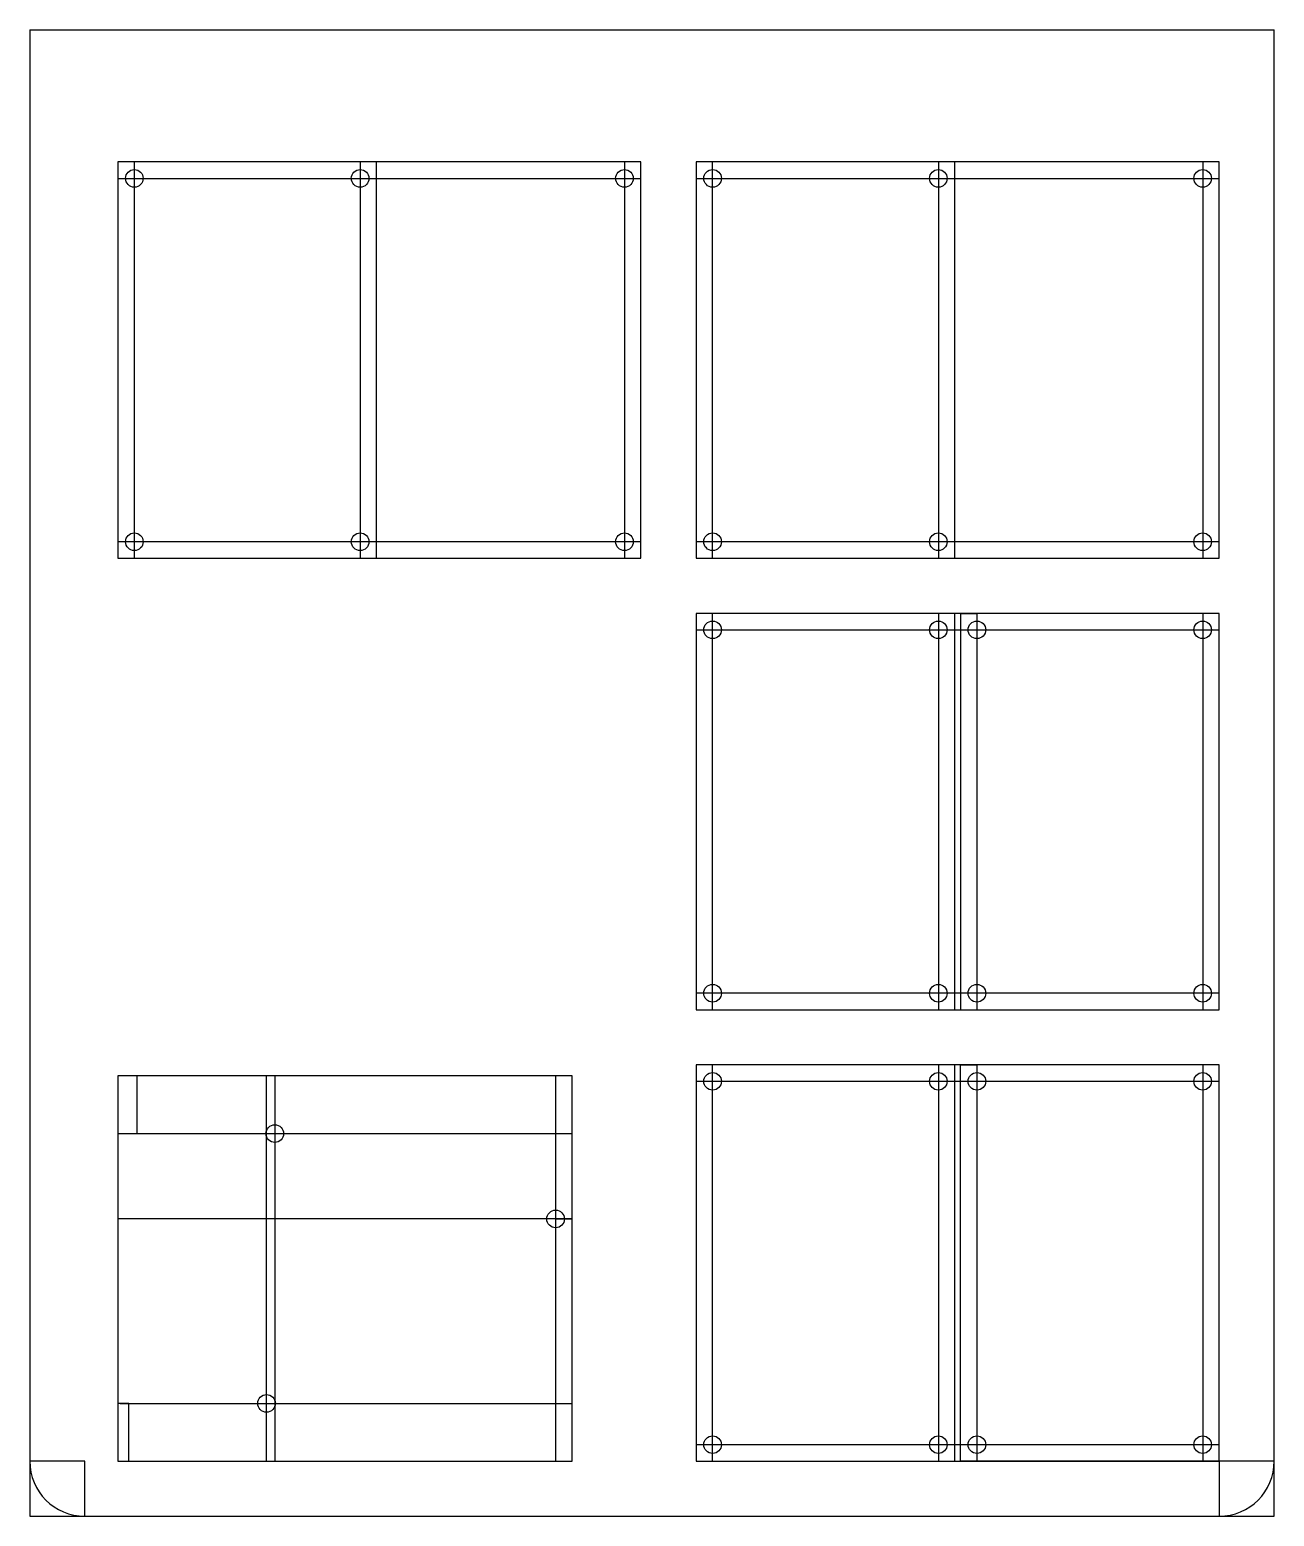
# Model space of a CAD drawing. Header units: millimetres. Extents: x 0 to 226, y 0 to 270.
import ezdxf

# ---------------------------------------------------------------- set-up
doc = ezdxf.new("R2010")
doc.units = ezdxf.units.MM
doc.layers.add('hojo1', color=120, linetype='Continuous')

msp = doc.modelspace()

# ---------------------------------------------------------------- linework, layer by layer
msp.add_line((0, 270), (226, 270))
msp.add_lwpolyline([(0, 270), (0, 0), (226, 0), (226, 270)])
for points in [[(16, 174), (111, 174), (111, 246), (16, 246)], [(16, 174), (63, 174), (63, 246), (16, 246)], [(121, 174), (216, 174), (216, 246), (121, 246)], [(121, 174), (168, 174), (168, 246), (121, 246)], [(121, 92), (216, 92), (216, 164), (121, 164)], [(121, 92), (168, 92), (168, 164), (121, 164)], [(121, 10), (216, 10), (216, 82), (121, 82)], [(121, 10), (168, 10), (168, 82), (121, 82)], [(98.5, 10), (98.5, 80), (16, 80), (16, 10)]]:
    msp.add_lwpolyline(points, close=True)
for centre in [(19, 243), (19, 243), (60, 243), (108, 243), (124, 243), (124, 243), (165, 243), (213, 243), (19, 177), (19, 177), (60, 177), (108, 177), (124, 177), (124, 177), (165, 177), (213, 177), (124, 161), (124, 161), (165, 161), (172, 161), (213, 161), (124, 95), (124, 95), (165, 95), (172, 95), (213, 95), (124, 79), (124, 79), (165, 79), (172, 79), (213, 79), (44.5, 69.5), (95.5, 54), (43, 20.5), (124, 13), (124, 13), (165, 13), (172, 13), (213, 13)]:
    msp.add_circle(centre, 1.6)
for centre, start, end in [((10, 10), 180, 270), ((216, 10), 270, 0)]:
    msp.add_arc(centre, 10, start, end)
at = {"layer": 'hojo1'}
for p, q in [((216, 164), (169, 164)), ((169, 164), (169, 92)), ((169, 164), (172, 164)), ((172, 164), (172, 164)), ((172, 164), (172, 92)), ((169, 10), (169, 82)), ((169, 82), (172, 82)), ((172, 82), (172, 10)), ((43, 10), (43, 80)), ((44.5, 80), (44.5, 10)), ((95.5, 80), (95.5, 10)), ((16, 69.5), (98.5, 69.5)), ((98.5, 54), (16, 54)), ((16.4, 20.5), (98.5, 20.5)), ((216, 10), (169, 10))]:
    msp.add_line(p, q, dxfattribs=at)
for points in [[(16, 174), (19, 174), (19, 246), (16, 246)], [(16, 243), (111, 243), (111, 246), (16, 246)], [(16, 243), (63, 243), (63, 246), (16, 246)], [(16, 174), (19, 174), (19, 246), (16, 246)], [(60, 174), (63, 174), (63, 246), (60, 246)], [(108, 174), (111, 174), (111, 246), (108, 246)], [(121, 174), (124, 174), (124, 246), (121, 246)], [(121, 243), (216, 243), (216, 246), (121, 246)], [(121, 243), (168, 243), (168, 246), (121, 246)], [(121, 174), (124, 174), (124, 246), (121, 246)], [(165, 174), (168, 174), (168, 246), (165, 246)], [(213, 174), (216, 174), (216, 246), (213, 246)], [(16, 174), (111, 174), (111, 177), (16, 177)], [(16, 174), (63, 174), (63, 177), (16, 177)], [(121, 174), (216, 174), (216, 177), (121, 177)], [(121, 174), (168, 174), (168, 177), (121, 177)], [(121, 92), (124, 92), (124, 164), (121, 164)], [(121, 161), (216, 161), (216, 164), (121, 164)], [(121, 161), (168, 161), (168, 164), (121, 164)], [(121, 92), (124, 92), (124, 164), (121, 164)], [(165, 92), (168, 92), (168, 164), (165, 164)], [(213, 92), (216, 92), (216, 164), (213, 164)], [(121, 92), (216, 92), (216, 95), (121, 95)], [(121, 92), (168, 92), (168, 95), (121, 95)], [(121, 10), (124, 10), (124, 82), (121, 82)], [(121, 79), (216, 79), (216, 82), (121, 82)], [(121, 79), (168, 79), (168, 82), (121, 82)], [(121, 10), (124, 10), (124, 82), (121, 82)], [(165, 10), (168, 10), (168, 82), (165, 82)], [(213, 10), (216, 10), (216, 82), (213, 82)], [(19.5, 69.5), (19.5, 80), (16, 80), (16, 69.5)], [(98.5, 54), (98.5, 80), (95.5, 80), (95.5, 54)], [(18, 10), (18, 20.5), (16, 20.5), (16, 10)], [(121, 10), (216, 10), (216, 13), (121, 13)], [(121, 10), (168, 10), (168, 13), (121, 13)], [(0, 0), (10, 0), (10, 10), (0, 10)], [(216, 0), (226, 0), (226, 10), (216, 10)]]:
    msp.add_lwpolyline(points, close=True, dxfattribs=at)

doc.saveas('drawing.dxf')
